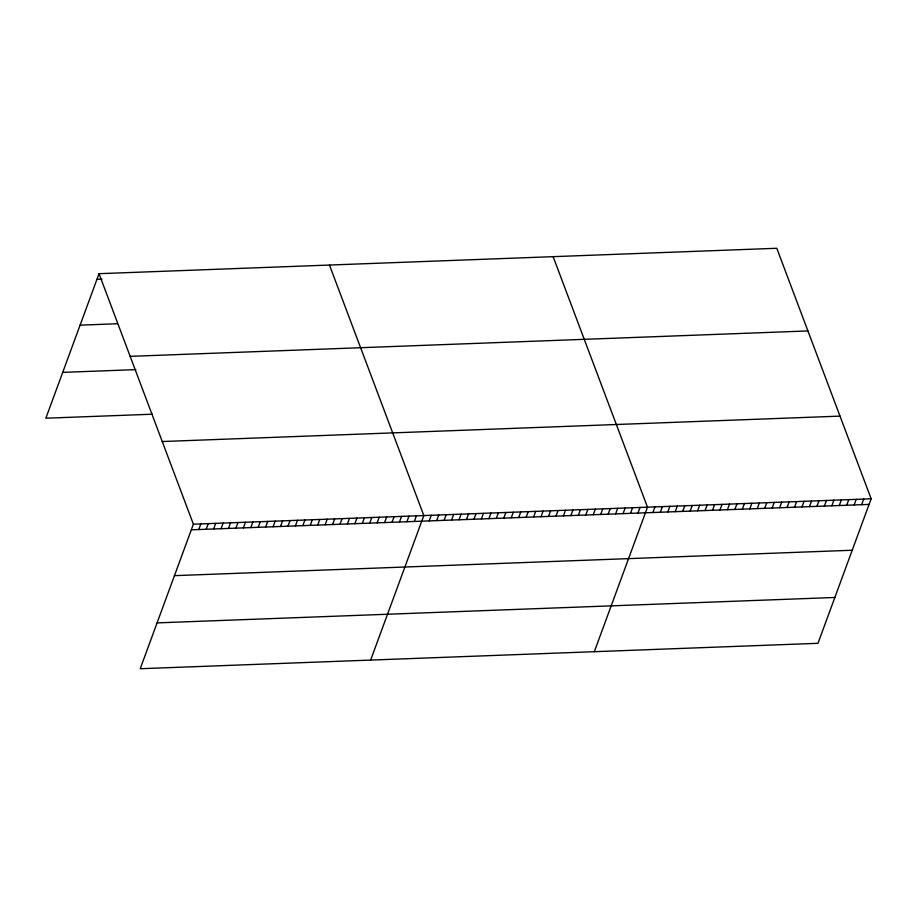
<?xml version="1.0" encoding="UTF-8"?>
<svg xmlns="http://www.w3.org/2000/svg" width="917" height="917" viewBox="0 0 917 917"><rect width="100%" height="100%" fill="white"/><g stroke="black" fill="none" stroke-linecap="round" stroke-linejoin="round"><path stroke-width="1.38" d="M99.025 273.69L193.384 524.203L140.221 668.722L817.975 643.31L871.15 498.791L776.779 248.278L99.025 273.69L45.85 418.209L152.394 414.209M198.76 529.545L200.823 523.928M206.187 529.269L208.251 523.653M213.627 528.983L215.69 523.366M221.054 528.708L223.118 523.091M228.493 528.433L230.557 522.816M235.921 528.146L237.984 522.53M243.36 527.871L245.424 522.254M250.788 527.596L252.851 521.979M258.227 527.309L260.29 521.693M265.655 527.034L267.718 521.418M273.094 526.759L275.157 521.143M280.522 526.473L282.585 520.856M287.961 526.198L290.024 520.581M295.389 525.922L297.452 520.306M302.828 525.636L304.891 520.019M310.255 525.361L312.319 519.744M317.695 525.086L319.758 519.469M325.122 524.799L327.197 519.194M332.562 524.524L334.625 518.907M339.989 524.249L342.064 518.632M347.428 523.962L349.492 518.357M354.856 523.687L356.931 518.071M362.295 523.412L364.358 517.796M369.723 523.137L371.798 517.52M377.162 522.85L379.225 517.234M384.59 522.575L386.665 516.959M392.029 522.3L394.092 516.684M399.457 522.014L401.531 516.397M406.896 521.739L408.959 516.122M414.324 521.464L416.398 515.847M370.651 660.08L423.826 515.56L329.467 265.047M429.213 520.902L431.288 515.285M436.675 520.627L438.739 515.01M444.126 520.34L446.189 514.724M451.588 520.065L453.651 514.448M459.039 519.779L461.102 514.162M466.489 519.503L468.564 513.887M473.951 519.228L476.015 513.612M481.402 518.942L483.465 513.325M488.864 518.667L490.927 513.05M496.315 518.38L498.378 512.775M503.765 518.105L505.84 512.488M511.228 517.83L513.291 512.213M518.678 517.543L520.753 511.927M526.14 517.268L528.203 511.652M533.591 516.993L535.654 511.377M541.041 516.707L543.116 511.09M548.504 516.431L550.567 510.815M555.954 516.145L558.029 510.528M563.416 515.87L565.48 510.253M570.867 515.595L572.93 509.978M578.329 515.308L580.392 509.692M585.78 515.033L587.843 509.416M593.23 514.746L595.305 509.141M600.692 514.471L602.756 508.855M608.143 514.196L610.206 508.58M615.605 513.91L617.668 508.293M623.056 513.635L625.119 508.018M630.506 513.348L632.581 507.743M637.968 513.073L640.032 507.456M594.319 651.7L647.494 507.181L553.123 256.668M652.881 512.511L654.944 506.895M660.332 512.236L662.395 506.62M667.794 511.961L669.857 506.344M675.244 511.675L677.308 506.058M682.695 511.399L684.77 505.783M690.157 511.113L692.22 505.496M697.608 510.838L699.671 505.221M705.07 510.563L707.133 504.946M712.52 510.276L714.584 504.659M719.971 510.001L722.046 504.384M727.433 509.714L729.496 504.109M734.884 509.439L736.959 503.823M742.346 509.164L744.409 503.548M749.797 508.878L751.86 503.261M757.259 508.603L759.322 502.986M764.709 508.316L766.772 502.711M772.16 508.041L774.235 502.424M779.622 507.766L781.685 502.149M787.073 507.479L789.136 501.863M794.535 507.204L796.598 501.588M801.985 506.929L804.049 501.312M809.436 506.642L811.511 501.026M816.898 506.367L818.961 500.751M824.349 506.081L826.423 500.464M831.811 505.806L833.874 500.189M839.261 505.531L841.325 499.914M846.723 505.244L848.787 499.627M854.174 504.969L856.237 499.352M861.625 504.682L863.699 499.077M96.961 279.307L101.913 279.123M80.088 325.145L117.261 323.747M130.168 356.358L807.923 330.945M62.711 372.371L135.808 369.631M162.252 441.535L840.006 416.123M193.384 524.203L871.15 498.791M191.321 529.82L869.087 504.407M174.459 575.658L852.214 550.246M157.082 622.884L834.848 597.471"/></g></svg>
